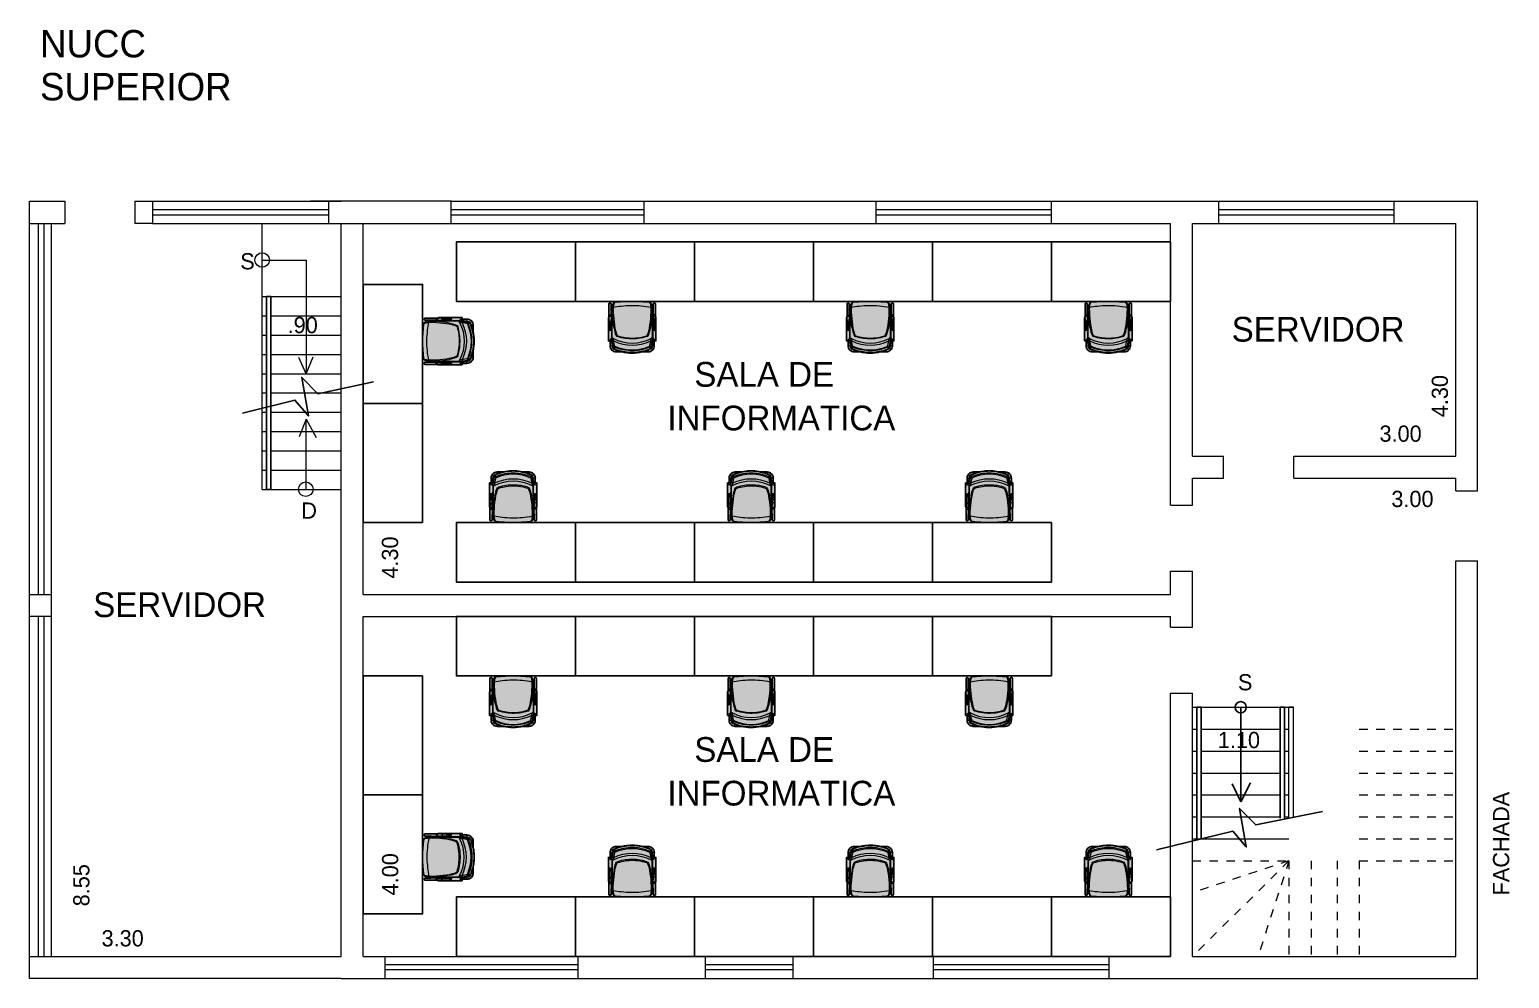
# Model space of a CAD drawing. Header units: metres. Extents: x 512 to 829, y -209 to 245.
# Drawn here: x 726.85 to 744.26, y -161.04 to -149.88 of the extents above; entities that cross this region are included whole.
import ezdxf

# ---------------------------------------------------------------- set-up
doc = ezdxf.new("R2010")
doc.units = ezdxf.units.M
doc.header["$LTSCALE"] = 0.508
doc.linetypes.add('STYLE_01', pattern=[0.073819, 0.049213, -0.024606])
doc.layers.get('0').update_dxf_attribs({"lineweight": 15})
for name, color, linetype, lineweight in [('ALV', 4, 'Continuous', 15), ('COTAS', 2, 'Continuous', 15), ('PENA04', 4, 'Continuous', 15), ('PONTILHADO', 2, 'STYLE_01', 15), ('PORTAS-JAN-ESCADA-DIVS-AUX', 2, 'Continuous', 15), ('TEXTO', 7, 'Continuous', 15)]:
    doc.layers.add(name, color=color, linetype=linetype, lineweight=lineweight)
for name, color, linetype in [('BOMB', 1, 'Continuous'), ('MB-ARQ-MOBILIÁRIO 02', 2, 'Continuous'), ('MB-ARQ-MOBILIÁRIO-CADEIRAS', 7, 'Continuous'), ('PENA01', 2, 'Continuous')]:
    doc.layers.add(name, color=color, linetype=linetype)
doc.layers.add('MB-ARQ-MOBILIÁRIO-CADEIRAS-02', color=7, linetype='Continuous', true_color=0x747474)

# ---------------------------------------------------------------- blocks, each defined once
blk = doc.blocks.new('TECTON FIXA')
h = blk.add_hatch(color=256)
edge = h.paths.add_edge_path()
edge.add_line((-0.247, 0.032), (-0.247, 0.093))
edge.add_line((-0.247, 0.093), (-0.235, 0.097))
edge.add_line((-0.235, 0.097), (-0.235, 0.082))
edge.add_arc((-0.105, 0.082), 0.13, 180, 204.5205)
edge.add_arc((-0.194, 0.041), 0.0321, 204.5205, 259.9408)
edge.add_arc((-0.002, 2.04), 2.04, 264.4455, 275.7159)
edge.add_arc((0.196, 0.039), 0.0294, 280.2206, 337.5854)
edge.add_arc((0.081, 0.087), 0.154, 337.5854, 356.3465)
edge.add_line((0.234, 0.077), (0.235, 0.097))
edge.add_line((0.235, 0.097), (0.247, 0.093))
edge.add_line((0.247, 0.093), (0.247, 0.032))
edge.add_arc((0.26, 0.032), 0.0127, 180, 360)
edge.add_line((0.273, 0.032), (0.273, 0.175))
edge.add_arc((0.299, 0.175), 0.0264, 140.266, 180.0527, ccw=False)
edge.add_line((0.279, 0.192), (0.279, 0.465))
edge.add_line((0.279, 0.465), (0.26, 0.465))
edge.add_line((0.26, 0.465), (0.26, 0.522))
edge.add_arc((0.188, 0.523), 0.0723, 359.6453, 450.3547)
edge.add_line((0.188, 0.595), (0.119, 0.594))
edge.add_arc((0, 0.086), 0.523, 76.8468, 102.9792)
edge.add_line((-0.117, 0.595), (-0.188, 0.595))
edge.add_arc((-0.188, 0.522), 0.0727, 90, 180)
edge.add_line((-0.26, 0.522), (-0.26, 0.465))
edge.add_line((-0.26, 0.465), (-0.279, 0.465))
edge.add_line((-0.279, 0.465), (-0.279, 0.189))
edge.add_arc((-0.26, 0.189), 0.0185, 180.0184, 226.71)
edge.add_line((-0.273, 0.176), (-0.273, 0.032))
edge.add_arc((-0.26, 0.032), 0.0127, 180.1644, 360)
blk.add_lwpolyline([(-0.273, 0.032, 1), (-0.247, 0.032), (-0.247, 0.093), (-0.235, 0.097), (-0.235, 0.082, 0.107401), (-0.223, 0.028, 0.246643), (-0.2, 0.01, 0.049216), (0.201, 0.01, 0.255663), (0.223, 0.028, 0.082044), (0.234, 0.077), (0.235, 0.097), (0.247, 0.093), (0.247, 0.032, 1), (0.273, 0.032), (0.273, 0.175, -0.175367), (0.279, 0.192), (0.279, 0.465), (0.26, 0.465), (0.26, 0.522, 0.417845), (0.188, 0.595), (0.119, 0.594, 0.114521), (-0.117, 0.595), (-0.188, 0.595, 0.414214), (-0.26, 0.522), (-0.26, 0.465), (-0.279, 0.465), (-0.279, 0.189, 0.206597), (-0.273, 0.176), (-0.273, 0.032, 0.998567), (-0.247, 0.032), (-0.247, 0.093), (-0.235, 0.097)], format="xyb")
at = {"layer": 'MB-ARQ-MOBILIÁRIO-CADEIRAS', "linetype": 'Continuous', "lineweight": 15}
for p, q in [((-0.231, 0.529), (-0.231, 0.547)), ((-0.219, 0.536), (-0.219, 0.55)), ((-0.219, 0.55), (-0.219, 0.548)), ((-0.219, 0.548), (-0.219, 0.54)), ((-0.219, 0.536), (-0.21, 0.536)), ((-0.213, 0.556), (-0.213, 0.563)), ((-0.21, 0.558), (-0.21, 0.536)), ((-0.117, 0.595), (-0.188, 0.595)), ((-0.188, 0.595), (-0.188, 0.574)), ((0.188, 0.595), (0.117, 0.595)), ((0.188, 0.595), (0.188, 0.574)), ((0.21, 0.558), (0.21, 0.536)), ((0.219, 0.536), (0.21, 0.536)), ((0.213, 0.556), (0.213, 0.563)), ((0.219, 0.536), (0.219, 0.55)), ((0.219, 0.55), (0.219, 0.548)), ((0.219, 0.548), (0.219, 0.54)), ((0.231, 0.529), (0.231, 0.547)), ((-0.279, 0.465), (-0.279, 0.356)), ((-0.279, 0.465), (-0.26, 0.465)), ((-0.279, 0.356), (-0.279, 0.356)), ((-0.26, 0.522), (-0.26, 0.465)), ((-0.26, 0.522), (-0.236, 0.522)), ((-0.26, 0.44), (-0.26, 0.465)), ((-0.26, 0.465), (-0.249, 0.465)), ((-0.253, 0.444), (-0.253, 0.46)), ((-0.25, 0.446), (-0.249, 0.447)), ((-0.25, 0.446), (-0.25, 0.446)), ((-0.249, 0.463), (-0.249, 0.447)), ((-0.249, 0.447), (-0.249, 0.447)), ((-0.249, 0.447), (-0.249, 0.447)), ((-0.241, 0.356), (-0.241, 0.442)), ((-0.241, 0.441), (-0.241, 0.442)), ((-0.241, 0.356), (-0.241, 0.356)), ((-0.24, 0.443), (-0.24, 0.443)), ((-0.239, 0.445), (-0.239, 0.445)), ((-0.235, 0.168), (-0.235, 0.434)), ((-0.223, 0.434), (-0.224, 0.434)), ((-0.223, 0.434), (-0.222, 0.435)), ((0.223, 0.434), (0.222, 0.435)), ((0.223, 0.434), (0.224, 0.434)), ((0.235, 0.434), (0.235, 0.168)), ((0.26, 0.522), (0.236, 0.522)), ((0.239, 0.445), (0.239, 0.445)), ((0.24, 0.443), (0.24, 0.443)), ((0.241, 0.442), (0.241, 0.356)), ((0.241, 0.441), (0.241, 0.442)), ((0.26, 0.465), (0.249, 0.465)), ((0.249, 0.463), (0.249, 0.447)), ((0.249, 0.447), (0.249, 0.447)), ((0.249, 0.447), (0.249, 0.447)), ((0.25, 0.446), (0.249, 0.447)), ((0.25, 0.446), (0.25, 0.446)), ((0.253, 0.444), (0.253, 0.46)), ((0.26, 0.465), (0.26, 0.522)), ((0.26, 0.44), (0.26, 0.465)), ((0.279, 0.465), (0.26, 0.465)), ((0.279, 0.356), (0.279, 0.465)), ((0.279, 0.356), (0.279, 0.356)), ((-0.279, 0.345), (-0.279, 0.345)), ((-0.279, 0.263), (-0.279, 0.189)), ((-0.279, 0.189), (-0.279, 0.189)), ((-0.273, 0.175), (-0.273, 0.169)), ((-0.269, 0.231), (-0.251, 0.231)), ((-0.247, 0.169), (-0.247, 0.175)), ((-0.241, 0.345), (-0.241, 0.345)), ((-0.241, 0.189), (-0.241, 0.262)), ((-0.241, 0.189), (-0.241, 0.189)), ((0.241, 0.345), (0.241, 0.345)), ((0.241, 0.262), (0.241, 0.189)), ((0.241, 0.189), (0.241, 0.189)), ((0.247, 0.175), (0.247, 0.169)), ((0.269, 0.231), (0.251, 0.231)), ((0.273, 0.169), (0.273, 0.175)), ((0.279, 0.345), (0.279, 0.345)), ((0.279, 0.189), (0.279, 0.263)), ((0.279, 0.189), (0.279, 0.189)), ((-0.273, 0.169), (-0.273, 0.032)), ((-0.25, 0.092), (-0.235, 0.097)), ((-0.247, 0.103), (-0.247, 0.169)), ((-0.247, 0.168), (-0.235, 0.168)), ((-0.247, 0.16), (-0.236, 0.158)), ((-0.247, 0.11), (-0.234, 0.114)), ((-0.247, 0.11), (-0.234, 0.114)), ((-0.247, 0.032), (-0.247, 0.093)), ((-0.244, 0.111), (-0.236, 0.158)), ((-0.235, 0.089), (-0.235, 0.088)), ((-0.223, 0.028), (-0.223, 0.029)), ((-0.198, 0.009), (-0.198, 0.009)), ((0.198, 0.009), (0.198, 0.009)), ((0.223, 0.028), (0.223, 0.029)), ((0.247, 0.11), (0.234, 0.114)), ((0.247, 0.11), (0.234, 0.114)), ((0.247, 0.168), (0.235, 0.168)), ((0.25, 0.092), (0.235, 0.097)), ((0.235, 0.088), (0.235, 0.089)), ((0.247, 0.16), (0.236, 0.158)), ((0.236, 0.158), (0.244, 0.111)), ((0.247, 0.169), (0.247, 0.103)), ((0.247, 0.093), (0.247, 0.032)), ((0.273, 0.032), (0.273, 0.169))]:
    blk.add_line(p, q, dxfattribs=at)
at = {"layer": 'MB-ARQ-MOBILIÁRIO-CADEIRAS', "linetype": 'Continuous', "lineweight": 15, "flags": 128}
for points in [[(-0.243, 0.488), (-0.237, 0.518), (-0.231, 0.547)], [(-0.242, 0.474), (-0.236, 0.502), (-0.231, 0.529)], [(-0.226, 0.526), (-0.226, 0.522), (-0.229, 0.507), (-0.236, 0.47)], [(-0.232, 0.473), (-0.226, 0.504), (-0.22, 0.534)], [(-0.231, 0.547), (-0.23, 0.55), (-0.228, 0.552), (-0.226, 0.555), (-0.223, 0.557), (-0.22, 0.56), (-0.216, 0.562), (-0.213, 0.563)], [(-0.231, 0.529), (-0.23, 0.531), (-0.229, 0.533), (-0.227, 0.535), (-0.225, 0.537), (-0.222, 0.538), (-0.219, 0.54)], [(-0.231, 0.473), (-0.225, 0.504), (-0.219, 0.536)], [(-0.219, 0.55), (-0.218, 0.551), (-0.217, 0.553), (-0.216, 0.554), (-0.215, 0.555), (-0.213, 0.556), (-0.211, 0.557), (-0.21, 0.558)], [(-0.205, 0.527), (-0.207, 0.527), (-0.21, 0.527), (-0.212, 0.527), (-0.213, 0.528), (-0.215, 0.529), (-0.217, 0.53), (-0.218, 0.532), (-0.218, 0.534), (-0.219, 0.536)], [(-0.205, 0.527), (-0.207, 0.518), (-0.215, 0.479), (-0.217, 0.465)], [(-0.213, 0.563), (-0.193, 0.572), (-0.173, 0.579), (-0.152, 0.586), (-0.131, 0.592), (-0.11, 0.597), (-0.088, 0.601), (-0.066, 0.604), (-0.044, 0.606), (-0.022, 0.608), (0, 0.608), (0.022, 0.608), (0.043, 0.606), (0.065, 0.604), (0.086, 0.601), (0.108, 0.597), (0.13, 0.592), (0.151, 0.586), (0.172, 0.579), (0.193, 0.572), (0.213, 0.563)], [(-0.21, 0.558), (-0.19, 0.566), (-0.17, 0.573), (-0.15, 0.58), (-0.13, 0.585), (-0.109, 0.59), (-0.087, 0.594), (-0.066, 0.598), (-0.044, 0.6), (-0.022, 0.601), (0, 0.602), (0.021, 0.601), (0.043, 0.6), (0.064, 0.598), (0.085, 0.595), (0.107, 0.591), (0.129, 0.586), (0.15, 0.58), (0.171, 0.573), (0.191, 0.566), (0.21, 0.558)], [(-0.21, 0.536), (-0.191, 0.544), (-0.171, 0.551), (-0.151, 0.558), (-0.131, 0.563), (-0.11, 0.568), (-0.089, 0.573), (-0.068, 0.576), (-0.047, 0.578), (-0.023, 0.58), (0, 0.581), (0.025, 0.58), (0.049, 0.578), (0.074, 0.575), (0.098, 0.571), (0.122, 0.566), (0.144, 0.56), (0.167, 0.553), (0.188, 0.545), (0.21, 0.536)], [(0.205, 0.527), (0.207, 0.527), (0.21, 0.527), (0.212, 0.527), (0.213, 0.528), (0.215, 0.529), (0.217, 0.53), (0.218, 0.532), (0.218, 0.534), (0.219, 0.536)], [(0.205, 0.527), (0.207, 0.518), (0.215, 0.479), (0.217, 0.465)], [(0.219, 0.55), (0.218, 0.551), (0.217, 0.553), (0.216, 0.554), (0.215, 0.555), (0.213, 0.556), (0.211, 0.557), (0.21, 0.558)], [(0.231, 0.547), (0.23, 0.55), (0.228, 0.552), (0.226, 0.555), (0.223, 0.557), (0.22, 0.56), (0.216, 0.562), (0.213, 0.563)], [(0.231, 0.529), (0.23, 0.531), (0.229, 0.533), (0.227, 0.535), (0.225, 0.537), (0.222, 0.538), (0.219, 0.54)], [(0.231, 0.473), (0.225, 0.504), (0.219, 0.536)], [(0.232, 0.473), (0.226, 0.504), (0.22, 0.534)], [(0.226, 0.526), (0.226, 0.522), (0.229, 0.507), (0.236, 0.47)], [(0.243, 0.488), (0.237, 0.518), (0.231, 0.547)], [(0.242, 0.474), (0.236, 0.502), (0.231, 0.529)], [(-0.279, 0.356), (-0.279, 0.354), (-0.279, 0.351), (-0.279, 0.348), (-0.279, 0.345), (-0.279, 0.345)], [(-0.279, 0.356), (-0.279, 0.354), (-0.279, 0.351), (-0.279, 0.348), (-0.279, 0.346), (-0.279, 0.345)], [(-0.249, 0.447), (-0.25, 0.446), (-0.25, 0.446)], [(-0.249, 0.447), (-0.248, 0.45), (-0.247, 0.453), (-0.246, 0.457), (-0.244, 0.465), (-0.242, 0.474)], [(-0.243, 0.443), (-0.244, 0.442), (-0.244, 0.441)], [(-0.244, 0.441), (-0.243, 0.442), (-0.242, 0.442), (-0.241, 0.442), (-0.241, 0.442)], [(-0.236, 0.47), (-0.237, 0.467), (-0.238, 0.459), (-0.24, 0.453), (-0.242, 0.448), (-0.243, 0.443)], [(-0.241, 0.345), (-0.241, 0.347), (-0.241, 0.35), (-0.241, 0.353), (-0.241, 0.356)], [(-0.241, 0.345), (-0.241, 0.348), (-0.241, 0.351), (-0.241, 0.354), (-0.241, 0.356)], [(-0.24, 0.443), (-0.24, 0.444), (-0.239, 0.445)], [(-0.24, 0.443), (-0.24, 0.443), (-0.24, 0.441), (-0.239, 0.44), (-0.239, 0.438), (-0.238, 0.437), (-0.237, 0.435), (-0.235, 0.434), (-0.234, 0.434), (-0.232, 0.433), (-0.231, 0.433), (-0.23, 0.433), (-0.228, 0.433), (-0.227, 0.433), (-0.226, 0.433), (-0.225, 0.434), (-0.224, 0.434), (-0.224, 0.434)], [(-0.239, 0.445), (-0.238, 0.448), (-0.237, 0.452), (-0.235, 0.456), (-0.234, 0.461), (-0.233, 0.467), (-0.232, 0.473)], [(-0.239, 0.445), (-0.238, 0.448), (-0.237, 0.451), (-0.235, 0.456), (-0.234, 0.461), (-0.233, 0.467), (-0.231, 0.473)], [(-0.217, 0.465), (-0.219, 0.464), (-0.221, 0.464), (-0.223, 0.464), (-0.225, 0.465), (-0.227, 0.466), (-0.228, 0.467), (-0.229, 0.468), (-0.23, 0.47), (-0.231, 0.471), (-0.231, 0.473)], [(-0.217, 0.465), (-0.218, 0.46), (-0.219, 0.456), (-0.22, 0.449), (-0.222, 0.444), (-0.223, 0.44), (-0.225, 0.436)], [(-0.225, 0.436), (-0.225, 0.435), (-0.225, 0.434), (-0.225, 0.434), (-0.224, 0.434), (-0.223, 0.434)], [(-0.224, 0.434), (-0.223, 0.434), (-0.222, 0.435)], [(-0.172, 0.414), (-0.146, 0.422), (-0.12, 0.428), (-0.093, 0.434), (-0.073, 0.437), (-0.052, 0.439), (-0.031, 0.44), (-0.011, 0.441), (0.012, 0.441), (0.035, 0.44), (0.058, 0.438), (0.081, 0.436), (0.104, 0.432), (0.127, 0.427), (0.15, 0.421), (0.172, 0.414)], [(-0.172, 0.414), (-0.172, 0.414), (-0.172, 0.414), (-0.171, 0.413), (-0.171, 0.412), (-0.17, 0.41), (-0.17, 0.409), (-0.169, 0.407), (-0.168, 0.405)], [(0.168, 0.405), (0.147, 0.411), (0.125, 0.417), (0.103, 0.421), (0.081, 0.425), (0.059, 0.428), (0.036, 0.43), (0.013, 0.431), (-0.01, 0.431), (-0.037, 0.43), (-0.063, 0.428), (-0.089, 0.424), (-0.116, 0.419), (-0.142, 0.413), (-0.168, 0.405)], [(0.172, 0.414), (0.172, 0.414), (0.172, 0.414), (0.171, 0.413), (0.171, 0.412), (0.17, 0.41), (0.17, 0.409), (0.169, 0.407), (0.168, 0.405)], [(0.217, 0.465), (0.219, 0.464), (0.221, 0.464), (0.223, 0.464), (0.225, 0.465), (0.227, 0.466), (0.228, 0.467), (0.229, 0.468), (0.23, 0.47), (0.231, 0.471), (0.231, 0.473)], [(0.217, 0.465), (0.218, 0.46), (0.219, 0.456), (0.22, 0.449), (0.222, 0.444), (0.223, 0.44), (0.225, 0.436)], [(0.222, 0.435), (0.222, 0.435), (0.224, 0.434)], [(0.225, 0.436), (0.225, 0.435), (0.225, 0.434), (0.225, 0.434), (0.224, 0.434), (0.223, 0.434)], [(0.224, 0.434), (0.225, 0.434), (0.226, 0.433), (0.227, 0.433), (0.228, 0.433), (0.23, 0.433), (0.231, 0.433), (0.233, 0.433), (0.234, 0.434), (0.236, 0.435), (0.237, 0.436), (0.238, 0.437), (0.239, 0.439), (0.24, 0.44), (0.24, 0.442), (0.24, 0.443), (0.24, 0.443)], [(0.239, 0.445), (0.238, 0.448), (0.237, 0.451), (0.235, 0.456), (0.234, 0.461), (0.233, 0.467), (0.231, 0.473)], [(0.239, 0.445), (0.238, 0.448), (0.237, 0.452), (0.236, 0.456), (0.234, 0.461), (0.233, 0.467), (0.232, 0.473)], [(0.236, 0.47), (0.237, 0.467), (0.238, 0.459), (0.24, 0.453), (0.242, 0.448), (0.243, 0.443)], [(0.24, 0.443), (0.24, 0.444), (0.239, 0.445)], [(0.244, 0.441), (0.243, 0.442), (0.242, 0.442), (0.241, 0.442), (0.241, 0.442)], [(0.241, 0.345), (0.241, 0.348), (0.241, 0.351), (0.241, 0.354), (0.241, 0.356)], [(0.249, 0.447), (0.248, 0.45), (0.247, 0.453), (0.246, 0.457), (0.244, 0.465), (0.242, 0.474)], [(0.243, 0.443), (0.244, 0.442), (0.244, 0.441)], [(0.249, 0.447), (0.25, 0.446), (0.25, 0.446)], [(0.279, 0.345), (0.279, 0.346), (0.279, 0.349), (0.279, 0.352), (0.279, 0.355), (0.279, 0.356)], [(0.279, 0.356), (0.279, 0.354), (0.279, 0.351), (0.279, 0.348), (0.279, 0.346), (0.279, 0.345)], [(-0.279, 0.345), (-0.279, 0.323), (-0.279, 0.297), (-0.279, 0.28)], [(-0.279, 0.345), (-0.279, 0.32), (-0.279, 0.294), (-0.279, 0.28)], [(-0.279, 0.28), (-0.279, 0.269), (-0.279, 0.263)], [(-0.279, 0.189), (-0.278, 0.195), (-0.278, 0.201), (-0.277, 0.207), (-0.275, 0.214), (-0.274, 0.222), (-0.273, 0.231)], [(-0.279, 0.189), (-0.279, 0.189), (-0.278, 0.188), (-0.278, 0.188), (-0.277, 0.188), (-0.276, 0.187), (-0.275, 0.187), (-0.274, 0.187), (-0.273, 0.187)], [(-0.278, 0.184), (-0.279, 0.186), (-0.279, 0.189)], [(-0.278, 0.184), (-0.278, 0.182), (-0.277, 0.18), (-0.276, 0.178), (-0.274, 0.176), (-0.272, 0.175), (-0.27, 0.174), (-0.268, 0.172), (-0.266, 0.172), (-0.264, 0.171), (-0.261, 0.171), (-0.259, 0.171), (-0.256, 0.171), (-0.254, 0.172), (-0.252, 0.173), (-0.249, 0.174), (-0.247, 0.175), (-0.246, 0.177), (-0.244, 0.179), (-0.243, 0.181), (-0.242, 0.183), (-0.242, 0.184)], [(-0.269, 0.231), (-0.269, 0.222), (-0.27, 0.213), (-0.272, 0.2), (-0.272, 0.193), (-0.273, 0.187)], [(-0.273, 0.187), (-0.272, 0.185), (-0.272, 0.183), (-0.271, 0.181), (-0.27, 0.179), (-0.269, 0.178), (-0.267, 0.176), (-0.265, 0.175), (-0.263, 0.175), (-0.261, 0.174), (-0.259, 0.174), (-0.257, 0.175), (-0.255, 0.175), (-0.253, 0.176), (-0.251, 0.178), (-0.25, 0.179), (-0.249, 0.181), (-0.248, 0.183), (-0.248, 0.185), (-0.247, 0.187)], [(-0.247, 0.187), (-0.248, 0.196), (-0.249, 0.204), (-0.25, 0.217), (-0.251, 0.224), (-0.251, 0.231)], [(-0.247, 0.231), (-0.246, 0.224), (-0.245, 0.218), (-0.244, 0.212), (-0.243, 0.206), (-0.242, 0.197), (-0.241, 0.189)], [(-0.247, 0.187), (-0.246, 0.187), (-0.245, 0.187), (-0.244, 0.187), (-0.243, 0.188), (-0.242, 0.188), (-0.242, 0.188), (-0.241, 0.189), (-0.241, 0.189)], [(-0.241, 0.189), (-0.241, 0.186), (-0.242, 0.184)], [(-0.241, 0.281), (-0.241, 0.306), (-0.241, 0.332), (-0.241, 0.345)], [(-0.241, 0.281), (-0.241, 0.29), (-0.241, 0.315), (-0.241, 0.345)], [(-0.241, 0.262), (-0.241, 0.265), (-0.241, 0.281)], [(-0.235, 0.091), (-0.234, 0.128), (-0.232, 0.166), (-0.229, 0.203), (-0.225, 0.24), (-0.22, 0.278), (-0.214, 0.315)], [(-0.203, 0.313), (-0.209, 0.277), (-0.214, 0.24), (-0.218, 0.203), (-0.221, 0.166), (-0.223, 0.129), (-0.224, 0.091)], [(0.224, 0.091), (0.223, 0.128), (0.221, 0.165), (0.218, 0.202), (0.214, 0.239), (0.209, 0.276), (0.203, 0.313)], [(0.214, 0.315), (0.22, 0.278), (0.225, 0.241), (0.229, 0.204), (0.232, 0.166), (0.234, 0.129), (0.235, 0.091)], [(0.241, 0.345), (0.241, 0.331), (0.241, 0.305), (0.241, 0.281)], [(0.241, 0.281), (0.241, 0.29), (0.241, 0.315), (0.241, 0.345)], [(0.241, 0.262), (0.241, 0.265), (0.241, 0.281)], [(0.247, 0.231), (0.246, 0.224), (0.245, 0.218), (0.244, 0.212), (0.243, 0.206), (0.242, 0.197), (0.241, 0.189)], [(0.247, 0.187), (0.246, 0.187), (0.245, 0.187), (0.244, 0.187), (0.243, 0.188), (0.242, 0.188), (0.242, 0.188), (0.241, 0.189), (0.241, 0.189)], [(0.241, 0.189), (0.241, 0.186), (0.242, 0.184)], [(0.242, 0.184), (0.242, 0.182), (0.243, 0.18), (0.244, 0.178), (0.246, 0.176), (0.248, 0.175), (0.25, 0.174), (0.252, 0.172), (0.254, 0.172), (0.256, 0.171), (0.259, 0.171), (0.261, 0.171), (0.264, 0.171), (0.266, 0.172), (0.268, 0.173), (0.271, 0.174), (0.273, 0.175), (0.274, 0.177), (0.276, 0.179), (0.277, 0.181), (0.278, 0.183), (0.278, 0.184)], [(0.247, 0.187), (0.248, 0.196), (0.249, 0.204), (0.25, 0.217), (0.251, 0.224), (0.251, 0.231)], [(0.273, 0.187), (0.272, 0.185), (0.272, 0.183), (0.271, 0.181), (0.27, 0.179), (0.269, 0.178), (0.267, 0.176), (0.265, 0.175), (0.263, 0.175), (0.261, 0.174), (0.259, 0.174), (0.257, 0.175), (0.255, 0.175), (0.253, 0.176), (0.251, 0.178), (0.25, 0.179), (0.249, 0.181), (0.248, 0.183), (0.248, 0.185), (0.247, 0.187)], [(0.269, 0.231), (0.269, 0.222), (0.27, 0.213), (0.272, 0.2), (0.272, 0.193), (0.273, 0.187)], [(0.279, 0.189), (0.278, 0.195), (0.278, 0.201), (0.277, 0.207), (0.275, 0.214), (0.274, 0.222), (0.273, 0.231)], [(0.279, 0.189), (0.279, 0.189), (0.278, 0.188), (0.278, 0.188), (0.277, 0.188), (0.276, 0.187), (0.275, 0.187), (0.274, 0.187), (0.273, 0.187)], [(0.278, 0.184), (0.279, 0.186), (0.279, 0.189)], [(0.279, 0.279), (0.279, 0.294), (0.279, 0.32), (0.279, 0.345)], [(0.279, 0.345), (0.279, 0.32), (0.279, 0.294), (0.279, 0.279)], [(0.279, 0.279), (0.279, 0.269), (0.279, 0.263)], [(-0.273, 0.169), (-0.273, 0.168), (-0.272, 0.166), (-0.271, 0.164), (-0.27, 0.162), (-0.269, 0.161), (-0.267, 0.16), (-0.265, 0.159), (-0.263, 0.158), (-0.261, 0.158), (-0.259, 0.158), (-0.257, 0.158), (-0.255, 0.159), (-0.253, 0.16), (-0.251, 0.161), (-0.25, 0.162), (-0.249, 0.164), (-0.248, 0.166), (-0.247, 0.168), (-0.247, 0.169)], [(-0.247, 0.103), (-0.247, 0.101), (-0.248, 0.098), (-0.249, 0.096), (-0.25, 0.095), (-0.251, 0.093), (-0.251, 0.092), (-0.251, 0.092), (-0.251, 0.092), (-0.25, 0.092)], [(-0.234, 0.072), (-0.235, 0.081), (-0.235, 0.091)], [(-0.234, 0.072), (-0.234, 0.072), (-0.233, 0.072), (-0.232, 0.072), (-0.231, 0.072), (-0.229, 0.073), (-0.227, 0.073), (-0.225, 0.073), (-0.223, 0.073)], [(-0.224, 0.091), (-0.224, 0.082), (-0.223, 0.073)], [(-0.223, 0.073), (-0.194, 0.068), (-0.165, 0.063), (-0.136, 0.059), (-0.107, 0.056), (-0.077, 0.054), (-0.047, 0.052), (-0.018, 0.051), (0.011, 0.051), (0.041, 0.052), (0.07, 0.053), (0.1, 0.056), (0.129, 0.059), (0.153, 0.062), (0.176, 0.065), (0.2, 0.069), (0.223, 0.073)], [(-0.223, 0.029), (-0.223, 0.028), (-0.222, 0.027), (-0.221, 0.026), (-0.22, 0.025), (-0.218, 0.025), (-0.217, 0.025), (-0.216, 0.024), (-0.214, 0.025)], [(-0.214, 0.025), (-0.213, 0.021), (-0.211, 0.018), (-0.209, 0.015), (-0.206, 0.013), (-0.203, 0.011), (-0.2, 0.01), (-0.198, 0.009), (-0.198, 0.009), (-0.198, 0.009), (-0.198, 0.009)], [(0.198, 0.009), (0.167, 0.007), (0.136, 0.005), (0.09, 0.002), (0.043, 0.001), (-0.003, 0), (-0.05, 0.001), (-0.087, 0.002), (-0.124, 0.004), (-0.161, 0.006), (-0.198, 0.009)], [(-0.198, 0.009), (-0.168, 0.007), (-0.138, 0.004), (-0.108, 0.003), (-0.077, 0.001), (-0.054, 0.001), (-0.031, 0)], [(-0.031, 0), (0, 0), (0.031, 0)], [(0.031, 0), (0.054, 0.001), (0.077, 0.001), (0.108, 0.003), (0.138, 0.004), (0.168, 0.007), (0.198, 0.009)], [(0.198, 0.009), (0.198, 0.009), (0.198, 0.009), (0.198, 0.009), (0.2, 0.01), (0.203, 0.011), (0.206, 0.013), (0.209, 0.015), (0.211, 0.018), (0.213, 0.021), (0.214, 0.025)], [(0.223, 0.029), (0.223, 0.028), (0.222, 0.027), (0.221, 0.026), (0.22, 0.025), (0.218, 0.025), (0.217, 0.025), (0.216, 0.024), (0.214, 0.025)], [(0.223, 0.073), (0.224, 0.082), (0.224, 0.091)], [(0.234, 0.072), (0.234, 0.072), (0.233, 0.072), (0.232, 0.072), (0.231, 0.072), (0.229, 0.073), (0.227, 0.073), (0.225, 0.073), (0.223, 0.073)], [(0.235, 0.091), (0.235, 0.081), (0.234, 0.072)], [(0.273, 0.169), (0.273, 0.168), (0.272, 0.166), (0.271, 0.164), (0.27, 0.162), (0.269, 0.161), (0.267, 0.16), (0.265, 0.159), (0.263, 0.158), (0.261, 0.158), (0.259, 0.158), (0.257, 0.158), (0.255, 0.159), (0.253, 0.16), (0.251, 0.161), (0.25, 0.162), (0.249, 0.164), (0.248, 0.166), (0.247, 0.168), (0.247, 0.169)], [(0.247, 0.103), (0.247, 0.103), (0.247, 0.101), (0.248, 0.098), (0.249, 0.096), (0.25, 0.095), (0.251, 0.093), (0.251, 0.092), (0.251, 0.092), (0.251, 0.092), (0.25, 0.092)]]:
    blk.add_lwpolyline(points, dxfattribs=at)
at = {"layer": 'MB-ARQ-MOBILIÁRIO-CADEIRAS', "linetype": 'Continuous', "lineweight": 15}
for centre, radius, start, end in [((-0.188, 0.522), 0.0727, 90, 180), ((-0.227, 0.53), 0.00416, 188.5717, 288.717), ((-0.21, 0.521), 0.0162, 125.4756, 161.5012), ((-0.253, 0.54), 0.034, 350.6524, 0.5406), ((-0.151, 0.56), 0.0638, 202.9741, 211.4804), ((0, 0.073), 0.498, 65.6464, 114.3536), ((0.188, 0.522), 0.0727, 0, 90), ((0.151, 0.56), 0.0638, 328.5196, 337.0259), ((0.253, 0.54), 0.034, 179.4594, 189.3476), ((0.21, 0.521), 0.0162, 18.4988, 54.5244), ((0.227, 0.53), 0.00416, 251.283, 351.4283), ((-0.196, 0.336), 0.122, 116.2047, 121.6837), ((0, 0.017), 0.497, 120.6581, 121.5751), ((-0.258, 0.472), 0.0125, 294.6433, 317.3538), ((-0.261, 0.459), 0.017, 298.1422, 314.8569), ((-0.245, 0.445), 0.00447, 179.2728, 287.2626), ((-0.364, 0.507), 0.123, 338.9866, 350.7176), ((-0.245, 0.447), 0.00406, 182.2689, 297.618), ((-0.238, 0.474), 0.00418, 189.2495, 291.4292), ((0, 0.017), 0.488, 119.4361, 119.547), ((-0.237, 0.444), 0.00277, 143.533, 180.5237), ((-0.229, 0.445), 0.0101, 181.9196, 296.3926), ((0, 0.017), 0.511, 116.9435, 117.5164), ((0, 0.017), 0.473, 62.0829, 117.9171), ((0, 0.017), 0.498, 64.0966, 115.9034), ((0.223, 0.237), 0.444, 158.9059, 169.8688), ((0.225, 0.237), 0.435, 158.9426, 169.8619), ((-0.163, 0.386), 0.0299, 107.7751, 158.908), ((-0.218, 0.305), 0.0955, 67.1835, 73.6696), ((-0.162, 0.386), 0.0199, 107.8621, 158.9799), ((0.162, 0.386), 0.0199, 21.0197, 72.1383), ((0.163, 0.386), 0.0299, 21.0921, 72.2248), ((0.218, 0.305), 0.0955, 106.3304, 112.8165), ((-0.225, 0.237), 0.435, 10.1381, 21.0574), ((-0.223, 0.237), 0.444, 10.1312, 21.0941), ((0.229, 0.445), 0.0101, 243.6074, 358.0804), ((0, 0.017), 0.511, 62.4836, 63.0565), ((0.238, 0.474), 0.00418, 248.5708, 350.7505), ((0.237, 0.444), 0.00277, 359.4763, 36.467), ((0, 0.017), 0.488, 60.453, 60.5631), ((0.086, 0.348), 0.155, 358.9672, 2.9502), ((0.364, 0.507), 0.123, 189.2824, 201.0134), ((0.245, 0.447), 0.00406, 242.382, 357.7311), ((0.245, 0.445), 0.00447, 252.7374, 0.7272), ((0.258, 0.472), 0.0125, 222.6462, 245.3567), ((0.261, 0.459), 0.017, 225.1431, 241.8578), ((0.196, 0.336), 0.122, 58.3163, 63.7953), ((0, 0.017), 0.497, 58.4249, 59.3419), ((-0.26, 0.189), 0.019, 180, 195.191), ((-0.264, 0.384), 0.153, 266.5839, 268.2582), ((-0.256, 0.384), 0.153, 271.7418, 273.4161), ((-0.26, 0.189), 0.019, 344.7874, 0), ((-0.226, 0.202), 0.114, 78.4183, 83.8838), ((0.226, 0.202), 0.114, 96.1162, 101.5817), ((0.26, 0.189), 0.019, 180, 195.1712), ((0.256, 0.384), 0.153, 266.5839, 268.2582), ((0.264, 0.384), 0.153, 271.7418, 273.4161), ((0.26, 0.189), 0.019, 344.7721, 0), ((-0.26, 0.032), 0.0127, 180, 0), ((-0.298, 0.168), 0.0627, 350, 0), ((-0.228, 0.025), 0.0665, 86.8761, 96.2235), ((-0.076, 0.088), 0.159, 179.9392, 202.2345), ((-0.07, 0.09), 0.165, 186.3143, 201.9491), ((-0.004, 0.089), 0.22, 184.2099, 197.1245), ((-0.194, 0.04), 0.0309, 201.723, 263.2963), ((-0.195, 0.039), 0.0301, 202.0606, 264.6057), ((0.194, 0.04), 0.0309, 276.7037, 338.277), ((0.195, 0.039), 0.0301, 275.3866, 337.9471), ((0.004, 0.089), 0.219, 342.8701, 355.7956), ((0.077, 0.088), 0.158, 337.7028, 0.1577), ((0.07, 0.09), 0.165, 338.0486, 353.6881), ((0.228, 0.025), 0.0665, 83.7765, 93.1239), ((0.298, 0.168), 0.0627, 180, 190), ((0.26, 0.032), 0.0127, 180, 0)]:
    blk.add_arc(centre, radius, start, end, dxfattribs=at)
for centre, ratio in [((-0.26, -0.054), 0.047572), ((-0.26, -0.055), 0.031548), ((0.26, -0.054), 0.047572), ((0.26, -0.055), 0.031548)]:
    blk.add_ellipse(centre, major_axis=(0, 0.399), ratio=ratio, start_param=5.507673, end_param=7.058698, dxfattribs=at)

msp = doc.modelspace()

# ---------------------------------------------------------------- linework, layer by layer
at = {"layer": 'ALV'}
msp.add_line((726.8527, -160.7822), (727.1107, -160.7822), dxfattribs=at)
at = {"layer": 'BOMB'}
for p, q in [((729.6382, -153.0188), (729.6898, -153.0188)), ((729.6382, -154.3204), (729.6382, -153.0188)), ((729.6898, -154.3076), (729.6898, -153.0188)), ((729.6382, -155.2898), (729.6382, -154.3204)), ((729.6898, -155.2898), (729.6898, -154.3076)), ((729.6382, -155.2898), (729.6898, -155.2898)), ((740.5802, -159.4109), (740.5802, -157.8501)), ((740.5802, -157.8501), (740.6318, -157.8501)), ((740.6318, -159.3985), (740.6318, -157.8501)), ((741.5608, -159.1561), (741.5608, -157.8501)), ((741.5608, -157.8501), (741.6124, -157.8501)), ((741.6124, -159.1561), (741.6124, -157.8501))]:
    msp.add_line(p, q, dxfattribs=at)
at = {"layer": 'MB-ARQ-MOBILIÁRIO 02'}
for points in [[(733.2705, -153.0774), (731.8705, -153.0774), (731.8705, -152.3774), (733.2705, -152.3774)], [(734.6705, -153.0774), (733.2705, -153.0774), (733.2705, -152.3774), (734.6705, -152.3774)], [(736.0705, -153.0774), (734.6705, -153.0774), (734.6705, -152.3774), (736.0705, -152.3774)], [(737.4705, -153.0774), (736.0705, -153.0774), (736.0705, -152.3774), (737.4705, -152.3774)], [(738.8705, -153.0774), (737.4705, -153.0774), (737.4705, -152.3774), (738.8705, -152.3774)], [(740.2705, -153.0774), (738.8705, -153.0774), (738.8705, -152.3774), (740.2705, -152.3774)], [(731.4737, -154.2774), (731.4737, -152.8774), (730.7737, -152.8774), (730.7737, -154.2774)], [(731.4737, -155.6774), (731.4737, -154.2774), (730.7737, -154.2774), (730.7737, -155.6774)], [(733.2705, -155.6774), (731.8705, -155.6774), (731.8705, -156.3774), (733.2705, -156.3774)], [(734.6705, -155.6774), (733.2705, -155.6774), (733.2705, -156.3774), (734.6705, -156.3774)], [(736.0705, -155.6774), (734.6705, -155.6774), (734.6705, -156.3774), (736.0705, -156.3774)], [(737.4705, -155.6774), (736.0705, -155.6774), (736.0705, -156.3774), (737.4705, -156.3774)], [(738.8705, -155.6774), (737.4705, -155.6774), (737.4705, -156.3774), (738.8705, -156.3774)], [(733.2705, -157.4814), (731.8705, -157.4814), (731.8705, -156.7814), (733.2705, -156.7814)], [(734.6705, -157.4814), (733.2705, -157.4814), (733.2705, -156.7814), (734.6705, -156.7814)], [(736.0705, -157.4814), (734.6705, -157.4814), (734.6705, -156.7814), (736.0705, -156.7814)], [(737.4705, -157.4814), (736.0705, -157.4814), (736.0705, -156.7814), (737.4705, -156.7814)], [(738.8705, -157.4814), (737.4705, -157.4814), (737.4705, -156.7814), (738.8705, -156.7814)], [(731.4737, -157.4814), (731.4737, -158.8814), (730.7737, -158.8814), (730.7737, -157.4814)], [(731.4737, -158.8814), (731.4737, -160.2814), (730.7737, -160.2814), (730.7737, -158.8814)], [(733.2705, -160.0814), (731.8705, -160.0814), (731.8705, -160.7814), (733.2705, -160.7814)], [(734.6705, -160.0814), (733.2705, -160.0814), (733.2705, -160.7814), (734.6705, -160.7814)], [(736.0705, -160.0814), (734.6705, -160.0814), (734.6705, -160.7814), (736.0705, -160.7814)], [(737.4705, -160.0814), (736.0705, -160.0814), (736.0705, -160.7814), (737.4705, -160.7814)], [(738.8705, -160.0814), (737.4705, -160.0814), (737.4705, -160.7814), (738.8705, -160.7814)], [(740.2705, -160.0814), (738.8705, -160.0814), (738.8705, -160.7814), (740.2705, -160.7814)]]:
    msp.add_lwpolyline(points, close=True, dxfattribs=at)
at = {"layer": 'PENA01', "ltscale": 0.5}
for p, q in [((741.0963, -157.8501), (741.0963, -158.9612)), ((741.664, -157.8501), (741.7156, -157.8501)), ((741.0963, -158.9612), (741.2117, -158.7408)), ((741.0963, -158.9612), (740.9948, -158.7518))]:
    msp.add_line(p, q, dxfattribs=at)
for points in [[(730.8954, -154.0232), (730.2423, -154.1657), (730.0528, -153.9715), (730.1311, -154.4238), (729.9713, -154.2378), (729.356, -154.3903)], [(742.0587, -159.0771), (741.2733, -159.2342), (741.0838, -159.04), (741.1621, -159.4923), (741.0023, -159.3063), (740.1057, -159.5285)]]:
    msp.add_lwpolyline(points, dxfattribs=at)
msp.add_circle((741.0963, -157.8501), 0.0662, dxfattribs=at)
at = {"layer": 'PENA04'}
for p, q in [((726.8511, -152.1613), (726.8511, -151.8965)), ((726.8511, -151.8965), (727.264, -151.8965)), ((726.8511, -152.1613), (726.8511, -151.9032)), ((727.264, -151.8965), (727.264, -152.1613)), ((728.0898, -151.8965), (728.0898, -152.1621)), ((728.0898, -151.8965), (728.2963, -151.8965)), ((728.2963, -151.8965), (728.2963, -152.1621)), ((731.8082, -151.8965), (730.1544, -151.8965)), ((730.3667, -151.8965), (730.3667, -152.1621)), ((730.3667, -151.8965), (730.5156, -151.8965)), ((731.8082, -152.1621), (731.8082, -151.8965)), ((734.0791, -152.1621), (734.0791, -151.8965)), ((734.0791, -151.8965), (736.8069, -151.8965)), ((736.8069, -152.1621), (736.8069, -151.8965)), ((738.8714, -152.1621), (738.8714, -151.8965)), ((738.8714, -151.8965), (740.9931, -151.8965)), ((740.8382, -152.1621), (740.8382, -151.8965)), ((742.9027, -152.1621), (742.9027, -151.8965)), ((742.9027, -151.8965), (743.8834, -151.8965)), ((743.8834, -155.3042), (743.8834, -151.904)), ((726.8511, -152.1613), (727.264, -152.1614)), ((726.8511, -152.1613), (727.264, -152.1613)), ((728.2963, -152.1621), (728.0898, -152.1621)), ((730.3667, -152.1621), (730.5156, -152.1621)), ((730.4124, -152.1621), (731.8082, -152.1621)), ((730.5156, -160.7814), (730.5156, -152.1613)), ((730.5156, -160.7814), (730.5156, -152.1621)), ((730.7737, -152.1621), (731.0318, -152.1621)), ((730.7737, -156.5234), (730.7737, -152.1621)), ((734.0791, -152.1621), (736.706, -152.1621)), ((736.1382, -152.1621), (736.8069, -152.1621)), ((736.1382, -152.1621), (736.8069, -152.1621)), ((736.706, -152.1621), (736.8069, -152.1621)), ((737.1432, -152.1621), (737.1432, -152.1621)), ((737.1432, -152.1621), (737.1432, -152.1621)), ((738.8714, -152.1621), (740.2705, -152.1621)), ((739.5479, -152.1621), (740.2705, -152.1621)), ((740.2705, -155.4741), (740.2705, -152.1621)), ((740.5285, -152.1621), (740.8382, -152.1621)), ((740.5285, -152.1621), (740.8382, -152.1621)), ((740.5285, -152.1621), (740.7373, -152.1621)), ((740.5285, -152.1621), (740.7373, -152.1621)), ((740.5285, -154.8975), (740.5285, -152.1621)), ((742.9027, -152.1621), (743.6253, -152.1621)), ((743.6253, -154.8975), (743.6253, -152.1621)), ((740.5285, -154.8975), (740.8953, -154.8975)), ((740.8953, -155.1556), (740.8953, -154.8975)), ((741.7211, -155.1556), (741.7211, -154.8975)), ((741.7211, -154.8975), (743.6253, -154.8975)), ((740.5285, -155.1556), (740.8953, -155.1556)), ((740.5285, -155.4741), (740.5285, -155.1556)), ((741.7211, -155.1556), (743.6253, -155.1556)), ((743.6253, -155.3042), (743.6253, -155.1556)), ((743.6253, -155.3042), (743.8834, -155.3042)), ((740.2705, -155.4741), (740.5285, -155.4741)), ((743.6253, -160.7814), (743.6253, -156.1276)), ((743.6253, -156.1276), (743.8834, -156.1276)), ((743.8834, -161.0395), (743.8834, -156.1276)), ((740.2705, -156.5234), (740.2705, -156.2483)), ((740.2705, -156.2483), (740.5285, -156.2483)), ((740.5285, -156.9105), (740.5285, -156.2483)), ((726.8511, -156.7834), (726.8511, -156.5253)), ((726.8511, -156.5253), (727.1092, -156.5253)), ((727.1092, -156.7834), (727.1092, -156.5253)), ((730.7737, -156.5234), (740.2705, -156.5234)), ((727.1092, -156.7834), (726.8511, -156.7834)), ((730.7737, -160.7814), (730.7737, -156.7814)), ((730.7737, -156.7814), (740.2705, -156.7814)), ((740.2705, -156.9105), (740.2705, -156.7814)), ((740.2705, -156.9105), (740.5285, -156.9105)), ((740.2705, -160.7814), (740.2705, -157.6846)), ((740.2705, -157.6846), (740.5285, -157.6846)), ((740.5285, -160.7814), (740.5285, -157.6846)), ((741.664, -159.1561), (741.664, -157.8501)), ((741.7156, -159.1457), (741.7156, -157.8501)), ((726.8511, -161.0395), (726.8511, -160.7814)), ((727.1092, -160.7814), (730.5156, -160.7814)), ((727.1092, -160.7814), (727.8221, -160.7814)), ((730.7737, -160.7814), (731.0318, -160.7814)), ((731.0318, -161.0395), (731.0318, -160.7814)), ((733.3027, -161.0395), (733.3027, -160.7814)), ((733.3027, -160.7814), (733.7156, -160.7814)), ((733.7156, -160.7814), (734.7995, -160.7814)), ((734.7995, -161.0395), (734.7995, -160.7814)), ((735.8318, -161.0395), (735.8318, -160.7814)), ((735.8318, -160.7814), (736.5544, -160.7814)), ((736.5544, -160.7814), (737.4834, -160.7814)), ((737.4834, -161.0395), (737.4834, -160.7814)), ((739.5479, -161.0395), (739.5479, -160.7814)), ((740.2705, -160.7814), (739.5479, -160.7814)), ((740.5285, -160.7814), (743.6253, -160.7814)), ((740.5285, -160.7814), (743.6253, -160.7814)), ((730.5156, -161.0395), (726.8511, -161.0395)), ((730.5156, -161.0395), (731.0318, -161.0395)), ((733.3027, -161.0395), (734.7995, -161.0395)), ((735.8318, -161.0395), (737.4834, -161.0395)), ((739.5479, -161.0395), (743.8834, -161.0395))]:
    msp.add_line(p, q, dxfattribs=at)
at = {"layer": 'PONTILHADO'}
for p, q in [((729.5866, -154.3814), (729.6382, -154.3814)), ((742.4898, -158.1081), (743.6253, -158.1081)), ((742.4898, -158.3662), (743.6253, -158.3662)), ((742.4898, -158.6243), (743.6253, -158.6243)), ((742.4898, -158.8823), (743.6253, -158.8823)), ((742.4898, -159.1404), (743.6253, -159.1404)), ((742.4898, -159.3985), (743.6253, -159.3985)), ((740.5285, -159.6565), (741.664, -159.6565)), ((741.664, -159.6565), (740.5285, -160.7814)), ((741.664, -159.6565), (740.5285, -160.0317)), ((741.664, -159.6565), (741.299, -160.7814)), ((741.664, -159.6565), (741.664, -160.7814)), ((741.9236, -159.6565), (741.9236, -160.7814)), ((742.2302, -159.6565), (742.2302, -160.7814)), ((742.4898, -159.6565), (743.6253, -159.6565)), ((742.4898, -159.6565), (742.4898, -160.7814))]:
    msp.add_line(p, q, dxfattribs=at)
at = {"layer": 'PORTAS-JAN-ESCADA-DIVS-AUX'}
for p, q in [((728.2963, -151.8965), (730.3667, -151.8965)), ((731.8082, -151.8965), (734.0791, -151.8965)), ((736.8069, -151.8965), (738.8714, -151.8965)), ((740.8382, -151.8965), (742.9027, -151.8965)), ((728.2963, -151.9965), (730.3608, -151.9969)), ((728.2963, -152.0584), (730.3608, -152.0588)), ((731.8082, -151.9969), (734.0791, -151.9969)), ((731.8082, -152.0588), (734.0791, -152.0588)), ((736.8069, -151.9969), (738.8714, -151.9969)), ((736.8069, -152.0588), (738.8714, -152.0588)), ((740.8382, -151.9969), (742.9027, -151.9969)), ((740.8382, -152.0588), (742.9027, -152.0588)), ((726.8511, -156.5253), (726.8511, -152.1613)), ((726.957, -156.5253), (726.957, -152.1613)), ((727.0228, -156.5253), (727.023, -152.1613)), ((727.1092, -156.5253), (727.1092, -152.1613)), ((728.2963, -152.1621), (730.3667, -152.1621)), ((729.5866, -153.0188), (729.5866, -152.1621)), ((731.8082, -152.1621), (734.0791, -152.1621)), ((736.8069, -152.1621), (738.8714, -152.1621)), ((740.8382, -152.1621), (742.9027, -152.1621)), ((729.5866, -152.5905), (730.1027, -152.5905)), ((730.1027, -152.5905), (730.1027, -153.9272)), ((729.5866, -153.0188), (729.6382, -153.0188)), ((729.5866, -154.3332), (729.5866, -153.0188)), ((729.6898, -153.0188), (730.5156, -153.0188)), ((729.5866, -153.2459), (729.6382, -153.2459)), ((729.6898, -153.2459), (730.5156, -153.2459)), ((729.5866, -153.473), (729.6382, -153.473)), ((729.6898, -153.473), (730.5156, -153.473)), ((729.5866, -153.7001), (729.6382, -153.7001)), ((729.6898, -153.7001), (730.5156, -153.7001)), ((730.1027, -153.9272), (730.0178, -153.7365)), ((730.1027, -153.9272), (730.187, -153.728)), ((729.5866, -153.9272), (729.6382, -153.9272)), ((729.6898, -153.9272), (730.5156, -153.9272)), ((729.5866, -154.1543), (729.6382, -154.1543)), ((729.6898, -154.1543), (730.5156, -154.1543)), ((729.5866, -155.2898), (729.5866, -154.3332)), ((729.6898, -154.3814), (730.5156, -154.3814)), ((730.1027, -154.4632), (730.0224, -154.6708)), ((730.1027, -155.2898), (730.1027, -154.4632)), ((730.1027, -154.4632), (730.2219, -154.6791)), ((729.5866, -154.6085), (729.6382, -154.6085)), ((729.6898, -154.6085), (730.5156, -154.6085)), ((729.5866, -154.8356), (729.6382, -154.8356)), ((729.6898, -154.8356), (730.5156, -154.8356)), ((729.5866, -155.0627), (729.6382, -155.0627)), ((729.6898, -155.0627), (730.5156, -155.0627)), ((729.5866, -155.2898), (729.6382, -155.2898)), ((729.6898, -155.2898), (730.5156, -155.2898)), ((726.8511, -160.7822), (726.8511, -156.7814)), ((726.957, -160.7822), (726.957, -156.7814)), ((727.0226, -160.7822), (727.0228, -156.7834)), ((727.1092, -160.7822), (727.1092, -156.7814)), ((740.5285, -157.8501), (740.5802, -157.8501)), ((740.6318, -157.8501), (741.5608, -157.8501)), ((741.6124, -157.8501), (741.664, -157.8501)), ((740.5285, -158.1081), (740.5802, -158.1081)), ((740.6318, -158.1081), (741.5608, -158.1081)), ((741.6124, -158.1081), (741.664, -158.1081)), ((740.5285, -158.3662), (740.5802, -158.3662)), ((740.6318, -158.3662), (741.5608, -158.3662)), ((741.6124, -158.3662), (741.664, -158.3662)), ((740.5285, -158.6243), (740.5802, -158.6243)), ((740.6318, -158.6243), (741.5608, -158.6243)), ((741.6124, -158.6243), (741.664, -158.6243)), ((740.5285, -158.8823), (740.5802, -158.8823)), ((740.6318, -158.8823), (741.5608, -158.8823)), ((741.6124, -158.8823), (741.664, -158.8823)), ((740.5285, -159.1404), (740.5802, -159.1404)), ((740.6318, -159.1404), (741.5608, -159.1404)), ((741.6124, -159.1404), (741.664, -159.1404)), ((740.5285, -159.3985), (741.664, -159.3985)), ((731.0318, -160.7814), (733.3027, -160.7814)), ((734.7995, -160.7814), (735.8318, -160.7814)), ((737.4834, -160.7814), (739.5479, -160.7814)), ((731.0318, -160.8743), (733.3027, -160.8743)), ((731.0318, -160.9363), (733.3027, -160.9363)), ((734.7995, -160.8743), (735.8318, -160.8743)), ((734.7995, -160.8743), (735.8318, -160.8743)), ((734.7995, -160.9363), (735.8318, -160.9363)), ((734.7995, -160.9363), (735.8318, -160.9363)), ((737.4834, -160.8743), (739.5479, -160.8743)), ((737.4834, -160.9363), (739.5479, -160.9363)), ((731.0318, -161.0395), (733.3027, -161.0395)), ((734.7995, -161.0395), (735.8318, -161.0395)), ((737.4834, -161.0395), (739.5479, -161.0395))]:
    msp.add_line(p, q, dxfattribs=at)
for centre in [(729.5866, -152.5905), (730.0992, -155.286)]:
    msp.add_circle(centre, 0.0854, dxfattribs=at)

# ---------------------------------------------------------------- block references
at = {"layer": 'MB-ARQ-MOBILIÁRIO-CADEIRAS-02', "linetype": 'Continuous'}
for p, rotation in [((733.9391, -153.0771), 180), ((736.7391, -153.0771), 180), ((739.5391, -153.0771), 180), ((732.5391, -157.4812), 180), ((735.3391, -157.4812), 180), ((738.1391, -157.4812), 180), ((731.4734, -159.6128), 270)]:
    msp.add_blockref('TECTON FIXA', p, dxfattribs=dict(at, rotation=rotation))
at = {"layer": 'MB-ARQ-MOBILIÁRIO-CADEIRAS-02', "linetype": 'Continuous', "xscale": -1, "rotation": 270}
msp.add_blockref('TECTON FIXA', (731.4734, -153.546), dxfattribs=at)
at = {"layer": 'MB-ARQ-MOBILIÁRIO-CADEIRAS-02', "linetype": 'Continuous', "xscale": -1}
for p in [(732.5391, -155.6776), (735.3391, -155.6776), (738.1391, -155.6776), (733.9391, -160.0817), (736.7391, -160.0817), (739.5391, -160.0817)]:
    msp.add_blockref('TECTON FIXA', p, dxfattribs=at)

# ---------------------------------------------------------------- texts
at = {"layer": 'COTAS'}
for s, p in [('S', (729.329, -152.7007)), ('.90', (729.8863, -153.4506)), ('3.00', (742.7291, -154.7278)), ('3.00', (742.8685, -155.4958)), ('D', (730.0471, -155.6328)), ('S', (741.0638, -157.6514)), ('1.10', (740.8273, -158.3313)), ('3.30', (727.6977, -160.6631))]:
    msp.add_text(s, height=0.1906, dxfattribs=at).set_placement(p)
for s, p in [('4.30', (743.5338, -154.4392)), ('4.30', (731.1851, -156.3379)), ('FACHADA', (744.2542, -160.0631)), ('4.00', (731.1871, -160.0631)), ('8.55', (727.5544, -160.1916))]:
    msp.add_text(s, height=0.1906, rotation=90, dxfattribs=at).set_placement(p)
at = {"layer": 'PENA04'}
for s, p in [('NUCC', (726.974, -150.2079)), ('SUPERIOR', (726.974, -150.713))]:
    msp.add_text(s, height=0.32258, dxfattribs=at).set_placement(p)
at = {"layer": 'TEXTO'}
for s, height, p in [('SERVIDOR', 0.29098, (740.9901, -153.5504)), ('SALA DE ', 0.29098, (734.6699, -154.0808)), ('INFORMATICA', 0.290979, (734.3536, -154.5943)), ('SERVIDOR', 0.29098, (727.5995, -156.7898)), ('SALA DE ', 0.29098, (734.6699, -158.4928)), ('INFORMATICA', 0.290979, (734.3536, -159.0063))]:
    msp.add_text(s, height=height, dxfattribs=at).set_placement(p)

doc.saveas('drawing.dxf')
